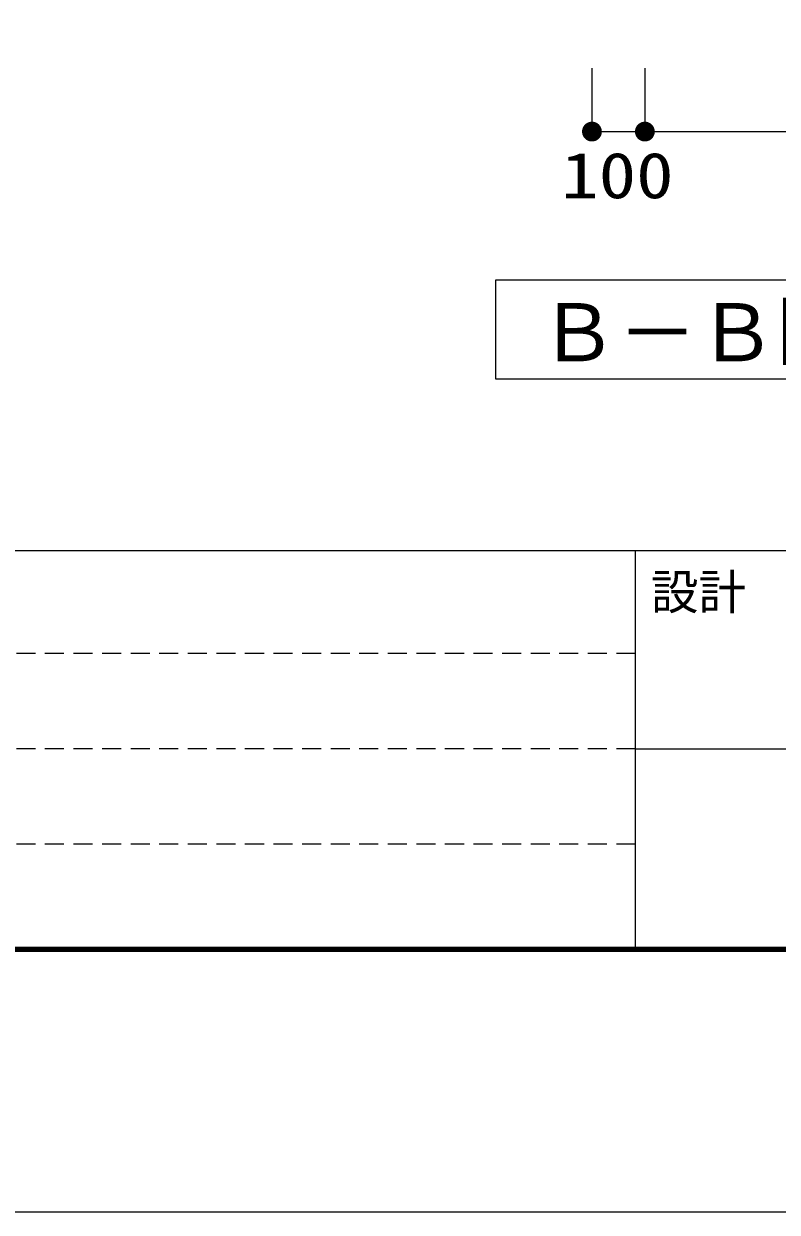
# Model space of a CAD drawing. Units: millimetres, scale not verified. Extents: x -21929 to 8910, y -6308 to 6308.
# Drawn here: x -916 to 508, y -6308 to -4061 of the extents above; entities that cross this region are included whole.
import ezdxf
from ezdxf.enums import TextEntityAlignment as Align

# ---------------------------------------------------------------- set-up
doc = ezdxf.new("R2010")
doc.units = ezdxf.units.MM
doc.header["$LTSCALE"] = 30
doc.linetypes.add('DASHED1', pattern=[1.8, 1.2, -0.6])
for name, color, linetype, lineweight in [('0-6_機器', 3, 'Continuous', 25), ('1-6_00クル-フ-6寸法', 132, 'Continuous', 25), ('1-9_図面枠', 7, 'Continuous', 25), ('1-A_Axis_waku', 7, 'Continuous', 25)]:
    doc.layers.add(name, color=color, linetype=linetype, lineweight=lineweight)
doc.styles.add('ＭＳ ゴシック', font='')
doc.styles.get('ＭＳ ゴシック').set_extended_font_data('MS Gothic')

msp = doc.modelspace()

# ---------------------------------------------------------------- linework, layer by layer
at = {"layer": '0-6_機器'}
msp.add_lwpolyline([(2004.91, -4732.1), (2004.91, -4545.79), (-24.42, -4545.79), (-24.42, -4732.1)], close=True, dxfattribs=at)
at = {"layer": '1-6_00クル-フ-6寸法', "color": 4}
for p, q in [((157.81, -4144.73), (157.81, -4264.73)), ((257.81, -4144.73), (257.81, -4264.73)), ((257.81, -4144.73), (257.81, -4264.73)), ((157.81, -4264.73), (257.81, -4264.73)), ((257.81, -4264.73), (1757.81, -4264.73))]:
    msp.add_line(p, q, dxfattribs=at)
at = {"layer": '1-6_00クル-フ-6寸法'}
for points in [[(157.81, -4264.73), (154.3, -4246.31), (156.64, -4246.02)], [(157.81, -4264.73), (156.64, -4246.02), (158.99, -4246.02)], [(157.81, -4264.73), (158.99, -4246.02), (161.33, -4246.31)], [(257.81, -4264.73), (254.3, -4246.31), (256.63, -4246.02)], [(257.81, -4264.73), (254.3, -4246.31), (256.63, -4246.02)], [(257.81, -4264.73), (256.63, -4246.02), (258.99, -4246.02)], [(257.81, -4264.73), (256.63, -4246.02), (258.99, -4246.02)], [(257.81, -4264.73), (258.99, -4246.02), (261.32, -4246.31)], [(257.81, -4264.73), (258.99, -4246.02), (261.32, -4246.31)], [(157.81, -4264.73), (139.06, -4264.73), (139.21, -4262.38)], [(157.81, -4264.73), (139.21, -4267.08), (139.06, -4264.73)], [(157.81, -4264.73), (139.21, -4262.38), (139.65, -4260.07)], [(157.81, -4264.73), (139.65, -4269.39), (139.21, -4267.08)], [(157.81, -4264.73), (139.65, -4260.07), (140.38, -4257.83)], [(157.81, -4264.73), (140.38, -4271.63), (139.65, -4269.39)], [(157.81, -4264.73), (140.38, -4257.83), (141.38, -4255.7)], [(157.81, -4264.73), (141.38, -4273.76), (140.38, -4271.63)], [(157.81, -4264.73), (141.38, -4255.7), (142.64, -4253.71)], [(157.81, -4264.73), (142.64, -4275.75), (141.38, -4273.76)], [(157.81, -4264.73), (142.64, -4253.71), (144.14, -4251.9)], [(157.81, -4264.73), (144.14, -4277.57), (142.64, -4275.75)], [(157.81, -4264.73), (144.14, -4251.9), (145.86, -4250.28)], [(157.81, -4264.73), (145.86, -4279.18), (144.14, -4277.57)], [(157.81, -4264.73), (145.86, -4250.28), (147.77, -4248.9)], [(157.81, -4264.73), (147.77, -4280.56), (145.86, -4279.18)], [(157.81, -4264.73), (147.77, -4248.9), (149.83, -4247.77)], [(157.81, -4264.73), (149.83, -4281.7), (147.77, -4280.56)], [(157.81, -4264.73), (149.83, -4247.77), (152.02, -4246.9)], [(157.81, -4264.73), (152.02, -4282.56), (149.83, -4281.7)], [(157.81, -4264.73), (152.02, -4246.9), (154.3, -4246.31)], [(157.81, -4264.73), (154.3, -4283.15), (152.02, -4282.56)], [(157.81, -4264.73), (156.64, -4283.44), (154.3, -4283.15)], [(157.81, -4264.73), (158.99, -4283.44), (156.64, -4283.44)], [(157.81, -4264.73), (161.33, -4246.31), (163.61, -4246.9)], [(157.81, -4264.73), (163.61, -4246.9), (165.8, -4247.77)], [(157.81, -4264.73), (165.8, -4247.77), (167.86, -4248.9)], [(157.81, -4264.73), (167.86, -4248.9), (169.76, -4250.28)], [(157.81, -4264.73), (169.76, -4250.28), (171.48, -4251.9)], [(157.81, -4264.73), (171.48, -4251.9), (172.98, -4253.71)], [(157.81, -4264.73), (172.98, -4253.71), (174.24, -4255.7)], [(157.81, -4264.73), (174.24, -4255.7), (175.25, -4257.83)], [(157.81, -4264.73), (175.25, -4257.83), (175.97, -4260.07)], [(157.81, -4264.73), (175.97, -4260.07), (176.41, -4262.38)], [(157.81, -4264.73), (176.41, -4262.38), (176.56, -4264.73)], [(157.81, -4264.73), (161.33, -4283.15), (158.99, -4283.44)], [(157.81, -4264.73), (163.61, -4282.56), (161.33, -4283.15)], [(157.81, -4264.73), (165.8, -4281.7), (163.61, -4282.56)], [(157.81, -4264.73), (167.86, -4280.56), (165.8, -4281.7)], [(157.81, -4264.73), (169.76, -4279.18), (167.86, -4280.56)], [(157.81, -4264.73), (171.48, -4277.57), (169.76, -4279.18)], [(157.81, -4264.73), (172.98, -4275.75), (171.48, -4277.57)], [(157.81, -4264.73), (174.24, -4273.76), (172.98, -4275.75)], [(157.81, -4264.73), (175.25, -4271.63), (174.24, -4273.76)], [(157.81, -4264.73), (175.97, -4269.39), (175.25, -4271.63)], [(157.81, -4264.73), (176.41, -4267.08), (175.97, -4269.39)], [(157.81, -4264.73), (176.56, -4264.73), (176.41, -4267.08)], [(257.81, -4264.73), (239.06, -4264.73), (239.21, -4262.38)], [(257.81, -4264.73), (239.06, -4264.73), (239.21, -4262.38)], [(257.81, -4264.73), (239.21, -4267.08), (239.06, -4264.73)], [(257.81, -4264.73), (239.21, -4267.08), (239.06, -4264.73)], [(257.81, -4264.73), (239.21, -4262.38), (239.65, -4260.07)], [(257.81, -4264.73), (239.21, -4262.38), (239.65, -4260.07)], [(257.81, -4264.73), (239.65, -4269.39), (239.21, -4267.08)], [(257.81, -4264.73), (239.65, -4269.39), (239.21, -4267.08)], [(257.81, -4264.73), (239.65, -4260.07), (240.38, -4257.83)], [(257.81, -4264.73), (239.65, -4260.07), (240.38, -4257.83)], [(257.81, -4264.73), (240.38, -4271.63), (239.65, -4269.39)], [(257.81, -4264.73), (240.38, -4271.63), (239.65, -4269.39)], [(257.81, -4264.73), (240.38, -4257.83), (241.38, -4255.7)], [(257.81, -4264.73), (240.38, -4257.83), (241.38, -4255.7)], [(257.81, -4264.73), (241.38, -4273.76), (240.38, -4271.63)], [(257.81, -4264.73), (241.38, -4273.76), (240.38, -4271.63)], [(257.81, -4264.73), (241.38, -4255.7), (242.64, -4253.71)], [(257.81, -4264.73), (241.38, -4255.7), (242.64, -4253.71)], [(257.81, -4264.73), (242.64, -4275.75), (241.38, -4273.76)], [(257.81, -4264.73), (242.64, -4275.75), (241.38, -4273.76)], [(257.81, -4264.73), (242.64, -4253.71), (244.14, -4251.9)], [(257.81, -4264.73), (242.64, -4253.71), (244.14, -4251.9)], [(257.81, -4264.73), (244.14, -4277.57), (242.64, -4275.75)], [(257.81, -4264.73), (244.14, -4277.57), (242.64, -4275.75)], [(257.81, -4264.73), (244.14, -4251.9), (245.86, -4250.28)], [(257.81, -4264.73), (244.14, -4251.9), (245.86, -4250.28)], [(257.81, -4264.73), (245.86, -4279.18), (244.14, -4277.57)], [(257.81, -4264.73), (245.86, -4279.18), (244.14, -4277.57)], [(257.81, -4264.73), (245.86, -4250.28), (247.76, -4248.9)], [(257.81, -4264.73), (245.86, -4250.28), (247.76, -4248.9)], [(257.81, -4264.73), (247.76, -4280.56), (245.86, -4279.18)], [(257.81, -4264.73), (247.76, -4280.56), (245.86, -4279.18)], [(257.81, -4264.73), (247.76, -4248.9), (249.83, -4247.77)], [(257.81, -4264.73), (247.76, -4248.9), (249.83, -4247.77)], [(257.81, -4264.73), (249.83, -4281.7), (247.76, -4280.56)], [(257.81, -4264.73), (249.83, -4281.7), (247.76, -4280.56)], [(257.81, -4264.73), (249.83, -4247.77), (252.02, -4246.9)], [(257.81, -4264.73), (249.83, -4247.77), (252.02, -4246.9)], [(257.81, -4264.73), (252.02, -4282.56), (249.83, -4281.7)], [(257.81, -4264.73), (252.02, -4282.56), (249.83, -4281.7)], [(257.81, -4264.73), (252.02, -4246.9), (254.3, -4246.31)], [(257.81, -4264.73), (252.02, -4246.9), (254.3, -4246.31)], [(257.81, -4264.73), (254.3, -4283.15), (252.02, -4282.56)], [(257.81, -4264.73), (254.3, -4283.15), (252.02, -4282.56)], [(257.81, -4264.73), (256.63, -4283.44), (254.3, -4283.15)], [(257.81, -4264.73), (256.63, -4283.44), (254.3, -4283.15)], [(257.81, -4264.73), (258.99, -4283.44), (256.63, -4283.44)], [(257.81, -4264.73), (258.99, -4283.44), (256.63, -4283.44)], [(257.81, -4264.73), (261.32, -4246.31), (263.6, -4246.9)], [(257.81, -4264.73), (261.32, -4246.31), (263.6, -4246.9)], [(257.81, -4264.73), (263.6, -4246.9), (265.79, -4247.77)], [(257.81, -4264.73), (263.6, -4246.9), (265.79, -4247.77)], [(257.81, -4264.73), (265.79, -4247.77), (267.86, -4248.9)], [(257.81, -4264.73), (265.79, -4247.77), (267.86, -4248.9)], [(257.81, -4264.73), (267.86, -4248.9), (269.76, -4250.28)], [(257.81, -4264.73), (267.86, -4248.9), (269.76, -4250.28)], [(257.81, -4264.73), (269.76, -4250.28), (271.48, -4251.9)], [(257.81, -4264.73), (269.76, -4250.28), (271.48, -4251.9)], [(257.81, -4264.73), (271.48, -4251.9), (272.98, -4253.71)], [(257.81, -4264.73), (271.48, -4251.9), (272.98, -4253.71)], [(257.81, -4264.73), (272.98, -4253.71), (274.24, -4255.7)], [(257.81, -4264.73), (272.98, -4253.71), (274.24, -4255.7)], [(257.81, -4264.73), (274.24, -4255.7), (275.24, -4257.83)], [(257.81, -4264.73), (274.24, -4255.7), (275.24, -4257.83)], [(257.81, -4264.73), (275.24, -4257.83), (275.97, -4260.07)], [(257.81, -4264.73), (275.24, -4257.83), (275.97, -4260.07)], [(257.81, -4264.73), (275.97, -4260.07), (276.41, -4262.38)], [(257.81, -4264.73), (275.97, -4260.07), (276.41, -4262.38)], [(257.81, -4264.73), (276.41, -4262.38), (276.56, -4264.73)], [(257.81, -4264.73), (276.41, -4262.38), (276.56, -4264.73)], [(257.81, -4264.73), (261.32, -4283.15), (258.99, -4283.44)], [(257.81, -4264.73), (263.6, -4282.56), (261.32, -4283.15)], [(257.81, -4264.73), (265.79, -4281.7), (263.6, -4282.56)], [(257.81, -4264.73), (267.86, -4280.56), (265.79, -4281.7)], [(257.81, -4264.73), (269.76, -4279.18), (267.86, -4280.56)], [(257.81, -4264.73), (271.48, -4277.57), (269.76, -4279.18)], [(257.81, -4264.73), (272.98, -4275.75), (271.48, -4277.57)], [(257.81, -4264.73), (274.24, -4273.76), (272.98, -4275.75)], [(257.81, -4264.73), (275.24, -4271.63), (274.24, -4273.76)], [(257.81, -4264.73), (275.97, -4269.39), (275.24, -4271.63)], [(257.81, -4264.73), (276.41, -4267.08), (275.97, -4269.39)], [(257.81, -4264.73), (276.56, -4264.73), (276.41, -4267.08)], [(257.81, -4264.73), (261.32, -4283.15), (258.99, -4283.44)], [(257.81, -4264.73), (263.6, -4282.56), (261.32, -4283.15)], [(257.81, -4264.73), (265.79, -4281.7), (263.6, -4282.56)], [(257.81, -4264.73), (267.86, -4280.56), (265.79, -4281.7)], [(257.81, -4264.73), (269.76, -4279.18), (267.86, -4280.56)], [(257.81, -4264.73), (271.48, -4277.57), (269.76, -4279.18)], [(257.81, -4264.73), (272.98, -4275.75), (271.48, -4277.57)], [(257.81, -4264.73), (274.24, -4273.76), (272.98, -4275.75)], [(257.81, -4264.73), (275.24, -4271.63), (274.24, -4273.76)], [(257.81, -4264.73), (275.97, -4269.39), (275.24, -4271.63)], [(257.81, -4264.73), (276.41, -4267.08), (275.97, -4269.39)], [(257.81, -4264.73), (276.56, -4264.73), (276.41, -4267.08)]]:
    msp.add_solid(points, dxfattribs=at)
at = {"layer": '1-9_図面枠'}
msp.add_lwpolyline([(-8910, -6307.5), (-8910, 6307.5), (8910, 6307.5), (8910, -6307.5)], close=True, dxfattribs=at)
at = {"layer": '1-A_Axis_waku'}
for p, q in [((-7770, -5056.5), (8400, -5056.5)), ((239.99, -5806.5), (239.99, -5056.5)), ((239.99, -5431.5), (8399.99, -5431.5)), ((8408.4, -5814.9), (-7778.4, -5814.9)), ((8407.8, -5814.3), (-7777.8, -5814.3)), ((8407.2, -5813.7), (-7777.2, -5813.7)), ((8406.6, -5813.1), (-7776.6, -5813.1)), ((8406, -5812.5), (-7776, -5812.5)), ((8405.4, -5811.9), (-7775.4, -5811.9)), ((8404.8, -5811.3), (-7774.8, -5811.3)), ((8404.2, -5810.7), (-7774.2, -5810.7)), ((8403.6, -5810.1), (-7773.6, -5810.1)), ((8403, -5809.5), (-7773, -5809.5)), ((8402.4, -5808.9), (-7772.4, -5808.9)), ((8401.8, -5808.3), (-7771.8, -5808.3)), ((8401.2, -5807.7), (-7771.2, -5807.7)), ((8400.6, -5807.1), (-7770.6, -5807.1)), ((-7770, -5806.5), (8400, -5806.5))]:
    msp.add_line(p, q, dxfattribs=at)
at = {"layer": '1-A_Axis_waku', "linetype": 'DASHED1'}
for p, q in [((240, -5251.5), (-7770, -5251.5)), ((240, -5431.5), (-7770, -5431.5)), ((240, -5611.5), (-7770, -5611.5))]:
    msp.add_line(p, q, dxfattribs=at)

# ---------------------------------------------------------------- texts
at = {"layer": '0-6_機器', "color": 4, "style": 'ＭＳ ゴシック'}
msp.add_text('Ｂ－Ｂ断面図', height=110, dxfattribs=at).set_placement((56.82, -4732.07), align=Align.BOTTOM_LEFT)
at = {"layer": '1-6_00クル-フ-6寸法', "color": 3, "style": 'ＭＳ ゴシック', "width": 1.2}
msp.add_text('100', height=86.66, dxfattribs=at).set_placement((99.81, -4416.73), align=Align.BOTTOM_LEFT)
at = {"layer": '1-A_Axis_waku', "style": 'ＭＳ ゴシック'}
msp.add_text('設計', height=65.98, dxfattribs=at).set_placement((269.16, -5187.88), align=Align.BOTTOM_LEFT)

doc.saveas('drawing.dxf')
